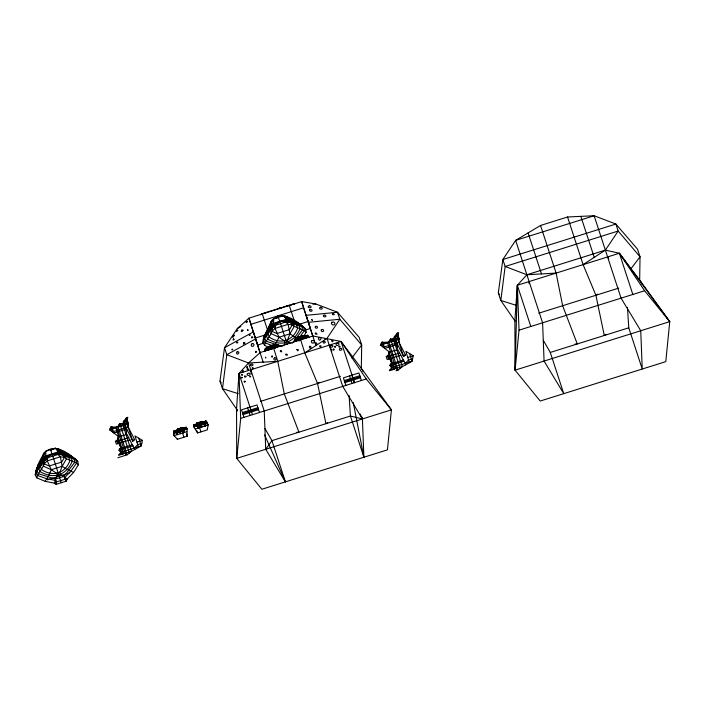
<?xml version="1.0" encoding="UTF-8"?>
<svg xmlns="http://www.w3.org/2000/svg" width="705" height="705" viewBox="0 0 705 705"><rect width="100%" height="100%" fill="white"/><g stroke="black" fill="none" stroke-linecap="round" stroke-linejoin="round"><path stroke-width="1.06" d="M178.012 432.006L177.343 429.962L177.316 432.993L176.118 433.372L175.148 431.116L175.404 430.57L176.391 431.954L177.219 434.721L177.387 429.125L182.569 427.494L182.533 428.34L186.058 427.23L187.045 428.614L183.027 430.341L183.6 432.72L184.454 429.424L187.045 428.614L187.23 436.183L177.14 439.347M186.561 428.763L186.058 427.23L187.036 429.081L173.545 433.319L174.029 435.716L177.537 439.224M277.7 344.974L277.708 344.498L274.183 345.609L274.227 344.771L269.046 346.393L268.64 349.504L269.178 349.424L269.046 346.393L271.654 347.274L271.777 348.614L271.24 348.693M361.312 369.217L361.691 345.018L359.197 337.404L337.536 312.262L315.787 303.961L301.696 301.608L248.953 318.149L237.303 328.583L224.516 347.724L219.986 381.079L222.48 388.693L237.4 410.284M639.673 279.903L640.034 256.805L637.54 249.191L615.888 224.049L594.13 215.748L567.543 216.99L540.541 225.468L515.646 240.37L502.859 259.511L498.329 292.866L500.823 300.48L515.126 321.163M515.073 370.169L517.338 285.261L526.882 274.756L605.375 250.134L619.369 253.245L640.563 281.26L669.75 321.639L665.784 361.639L540.206 401.039L515.073 370.169L514.888 320.687L517.338 285.261L619.369 253.245L669.75 321.639L515.073 370.169L519.039 330.169L517.338 285.261L530.812 326.477M43.172 455.738L43.243 454.179C53.263 441.383 69.152 453.121 77.823 461.563L78.361 464.789L73.593 472.429L67.186 479.03L66.393 481.127L56.153 484.344L54.267 483.084L45.138 481.356L36.722 477.849L35.25 474.923C36.448 467.062 40 459.219 44.618 452.954M270.94 323.269L271.011 321.709C281.031 308.913 296.92 320.652 305.591 329.103L306.129 332.319L303.485 336.567M178.7 430.402L179.264 430.05L177.387 429.125L177.528 432.156L177.343 429.962L173.782 431.081L173.545 433.319L175.66 432.006L177.528 432.156L177.404 430.817L179.995 429.997L178.964 429.451L179.008 428.614L179.995 429.997L180.119 431.345L179.581 431.425L180.41 433.716L180.956 428.005L183.564 428.878L183.688 430.226L177.528 432.156L176.99 432.236L176.973 430.543L175.148 431.116M271.654 347.274L270.658 345.891L270.623 346.728L272.562 346.12L272.606 345.274L275.214 346.155L275.338 347.494L274.677 347.609M126.38 434.5L126.68 429.01L124.018 420.876L127.164 419.889L127.825 417.272L126.451 417.704L123.243 421.898L126.521 431.936M399.603 352.993L387.794 356.704L388.993 352.271L397.215 349.75L397.505 344.375L394.844 336.241L397.999 335.254L398.651 332.637L397.285 333.068L394.069 337.263L397.347 347.301M183.6 432.72L184.437 427.741L185.75 429.019M201.454 423.723L201.789 427.01L198.299 422.568L196.695 424.762L197.303 425.952L203.842 423.811L204.979 426.005L205.076 424.287L205.578 425.82M197.488 422.815L197.391 424.357L197.99 424.357M201.048 421.696L200.96 423.238L200.255 423.643L201.251 424.621L201.789 427.01L198.739 423.247L200.687 422.639L200.238 421.951L200.255 423.643L200.687 422.639M205.058 421.264L204.97 422.806L203.463 424.022L201.859 421.449L196.677 423.07L196.695 424.762L196.677 423.07L197.18 424.613M306.481 335.474L306.393 337.016L304.886 338.224L303.282 335.65L298.1 337.281L298.118 338.973L298.726 340.162L299.228 339.907M236.545 408.9L238.995 373.474L248.539 362.969L260.189 352.535L312.932 335.985L341.026 341.458L362.22 369.473L391.407 409.852L387.442 449.852L261.863 489.252L236.73 458.382L236.545 408.9L237.224 410.997M77.823 461.563C72.095 454.549 61.89 454.84 55.554 448.177L45.649 451.288C47.129 458.885 40.793 463.123 36.678 468.34L35.25 474.923M305.591 329.103C299.801 322.194 289.702 322.291 283.322 315.708L273.417 318.819C275.796 329.173 262.26 332.478 263.018 342.454L264.49 345.38L270.094 347.724M240.687 418.382L236.73 458.382L391.407 409.852L366.274 378.99L341.026 341.458L238.995 373.474L240.687 418.382L366.274 378.99M134.743 449.499L126.988 434.306L118.828 436.862L115.673 427.212L110.888 426.869L109.583 429.812L113.893 433.02L126.68 429.01L132.831 441.26L134.664 439.612L128.151 426.948L128.477 423.89L126.451 417.704M409.376 362.758L405.842 351.275L413.245 355.734L412.081 361.268L402.344 366.644L395.963 368.371L387.442 342.277L381.713 342.233L380.409 345.177L384.719 348.385L397.505 344.375L403.657 356.615L405.49 354.976L398.977 342.313L399.303 339.255L397.285 333.068M37.867 466.719L38.317 464.269L42.185 460.057L45.243 457.615L51.509 454.258L44.582 460.259C45.102 467.362 38.096 471.522 36.722 477.849M263.67 338.418C265.494 330.557 271.777 324.626 279.277 321.788L272.35 327.79C272.87 334.901 265.864 339.061 264.49 345.38M265.776 333.439L271.011 321.709L274.368 318.343L272.086 320.237L265.785 334.214L263.018 342.454M186.058 427.23L185.732 428.843L185.248 427.486M273.108 346.816L272.606 345.274L272.747 348.305L272.086 348.429L272.562 346.12L273.232 348.155M138.55 447.393L135.007 435.91L142.419 440.378L141.256 445.904L131.518 451.288L127.147 454.831L117.832 457.748M37.294 467.679L37.735 466.005C44.882 456.073 57.026 449.737 69.125 454.602L74.201 459.122L76.061 459.81L76.581 463.035L78.361 464.789M275.347 348.261L276.087 345.009L277.4 346.296M111.795 426.613L113.893 433.02L118.828 436.862L118.167 436.906L116.959 441.339L128.768 437.638M46.601 450.812L44.318 452.698L38.766 468.508L35.761 472.456L37.25 475.382L46.415 478.651L55.413 480.422L56.409 481.956L56.153 484.344L55.395 479.039L57.308 475.778L56.929 473.531L51.236 469.724L43.269 466.075L42.873 462.815L45.384 458.188L50.24 454.663M272.086 320.237L266.534 336.047L264.683 338.347L266.129 341.264L282.229 346.296M44.318 452.698L38.026 466.675L36.916 470.817L38.361 473.734L55.395 479.039L56.409 481.956L64.878 479.294L64.781 477.479L71.055 470.914L76.581 463.035L66.508 458.788L62.075 454.769L52.884 453.826L60.11 453.571L64.895 455.897L66.508 458.788L62.181 466.287L59.669 472.667L60.621 474.738L64.04 476.324L66.393 481.127L64.878 479.294L64.04 476.324L74.756 462.313L74.201 459.122L62.075 454.769L52.884 453.826L60.11 453.571L67.971 455.518L71.408 458.268L72.254 461.396C66.041 475.637 53.166 479.435 39.938 471.53L38.766 468.508L44.582 460.259L51.509 454.258L45.384 458.188L42.326 462.083L40.458 466.498L41.507 469.556C52.514 477.259 65.362 473.443 69.865 460.665L68.905 457.571C64.164 454.531 58.374 453.729 55.554 448.177M306.129 332.319L304.34 330.575L303.829 327.349L289.843 322.3L280.652 321.357L287.878 321.101L292.663 323.436L294.276 326.318L289.949 333.817L287.437 340.198L288.389 342.269L290.954 343.458M45.649 451.288L42.185 460.057L45.208 455.994L58.744 451.746L63.617 453.333L57.431 448.583L54.452 448.345L54.091 448.997M273.417 318.819L269.953 327.587L272.976 323.524L286.512 319.277L296.893 322.141L301.969 326.653L302.524 329.843L292.408 343.106M73.593 472.429L66.764 469.266L62.181 466.287L51.236 469.724L49.068 474.817L45.138 481.356M298.823 338.453L294.523 336.796L289.949 333.817L279.004 337.254L274.677 345.573M138.753 438.254L141.256 445.904L120.766 452.328L118.969 450.169L119.586 448.724L132.531 444.661M409.579 353.619L412.081 361.268L391.592 367.693L389.803 365.534L390.411 364.088L403.357 360.026M304.357 337.016L298.03 338.99L298.541 337.968L298.1 337.281L300.709 338.162L301.317 339.343L301.819 339.096L299.722 336.77L299.977 338.206L299.413 338.567M302.974 337.448L303.538 337.087L303.282 335.659L305.265 338.021L304.269 337.034L301.678 337.854L301.661 336.162L301.678 337.854L302.674 338.832M54.267 483.084L55.413 480.422M264.842 336.056L265.336 334.919L255.289 338.065L253.43 331.87L224.516 347.724L226.799 354.703L222.48 388.693L238.167 393.637M269.671 349.275L269.002 347.23L265.433 348.349L265.203 350.588L278.687 346.358L278.695 345.882L277.708 344.498L277.382 346.111L275.338 347.494L274.571 346.234M265.203 350.588L265.433 348.349L269.178 349.424L269.002 347.23L268.64 349.504M267.794 349.777L267.054 347.847L266.807 348.393L268.631 347.821L269.134 349.354M125.243 455.43L126.495 452.857L131.518 451.288L122.423 423.449M397.329 368.221L396.078 370.786L397.973 370.195L402.344 366.644L393.249 338.814M35.911 470.887L37.074 468.517M201.859 421.449L203.463 424.022L201.859 421.449L200.96 423.238L201.551 423.238M197.118 423.758L193.593 424.868L193.611 426.551L197.541 432.949L207.244 429.9L208.169 425.009L205.869 421.017L204.97 422.806L205.56 422.806M282.22 315.875L285.199 316.122L291.376 320.863C279.462 317.752 271.557 326.723 266.534 336.047L267.697 339.07C280.934 346.975 293.809 343.176 300.013 328.927L299.176 325.807L295.739 323.049L287.094 321.445M283.639 345.758L285.076 343.309L284.697 341.061L279.004 337.254L271.037 333.606L270.641 330.345L272.35 327.79L279.277 321.788L273.152 325.728L270.086 329.614L268.226 334.029L269.275 337.087C280.282 344.789 293.13 340.982 297.633 328.195L296.673 325.111L292.54 322.573L287.878 321.101L280.652 321.357L289.843 322.3L294.276 326.318L304.34 330.575L299.44 337.572M123.736 423.405L119.753 423.546L117.885 426.516L127.147 454.831M394.562 338.77L390.579 338.911L388.719 341.872L397.973 370.195M120.766 452.328L118.555 455.351L123.666 453.747L118.167 436.906M391.592 367.693L389.38 370.715L394.5 369.112L388.993 352.271M264.974 428.552L271.936 440.643L285.41 481.867L265.732 449.279L271.936 440.643L350.429 416.02L362.405 418.955L363.895 457.237L350.429 416.02L349.107 395.558M351.848 357.973L361.691 345.018L339.828 319.25L337.536 312.262L306.173 315.32L308.032 321.524L299.228 324.282M630.852 268.896L640.034 256.805L618.17 231.037L615.888 224.049L502.859 259.511L505.141 266.49L500.823 300.48L516.509 305.424M134.276 448.089L137.669 444.705L141.775 443.419M405.569 364.864L405.111 363.454L408.495 360.07L412.601 358.783M278.008 322.203C272.359 327.226 264.031 331.465 263.52 339.986L265.018 342.912L273.161 345.82M327.719 422.542L325.939 423.705L317.558 383.485L304.763 352.835L327.032 338.347L339.828 319.25L308.455 322.308L310.315 328.504L305.732 329.94M606.062 334.329L604.282 335.492L595.901 295.272L583.105 264.622L605.375 250.134L618.17 231.037L505.141 266.49L526.882 274.756L556.113 273.091L562.643 305.706L577.28 343.961L575.113 344.084M52.152 454.064L61.273 482.731M279.92 321.603L287.235 344.41M266.746 349.636L267.31 349.275L267.054 347.847M270.35 347.68L270.914 347.318L270.658 345.891M273.919 346.56L274.483 346.199L274.227 344.771L275.214 346.155L274.183 345.609M175.096 432.368L175.66 432.006L175.404 430.57L175.906 432.112M182.26 429.292L182.833 428.931L182.569 427.494L183.564 428.878M317.558 383.485L319.409 382.366M595.901 295.272L597.752 294.152M237.303 328.583L240.854 326.459M260.418 314.738L262.198 313.681L289.2 305.203L291.244 305.115M272.086 348.429L272.562 346.12L272.747 348.305L272.623 346.966L274.483 346.199L273.417 345.027M298.118 338.973L299.977 338.206L298.911 337.025M178.964 429.451L180.912 428.843L180.436 431.152L181.088 431.037L180.965 429.697L182.833 428.931L181.758 427.75M260.127 352.87L250.804 324.353L303.547 307.803L301.696 301.608L315.893 345.591M275.849 318.413L277.567 317.876M285.446 321.251L287.517 320.599L289.191 321.621L293.218 321.841L298.391 323.216L302.665 326.186M273.152 325.728L274.994 325.146M272.35 327.79L274.298 327.182M263.406 343.22L257.572 345.053L255.712 338.849L226.799 354.703L248.539 362.969L277.761 361.312L284.3 393.919L298.938 432.174L296.77 432.297M304.393 338.382L303.732 336.338L307.292 335.219L308.711 336.937L295.219 341.167L295.016 339.07L298.541 337.968M300.224 338.312L299.722 336.77L301.317 339.343L300.163 337.457L302.11 336.849M274.492 345.979L276.078 345.476L276.58 347.019M298.418 338.47L295.016 339.07L296.329 340.356M304.78 338.171L304.278 336.637L306.102 336.065L306.367 337.677M275.294 346.129L269.054 348.085L269.178 349.424M268.041 349.231L265.45 350.041L267.31 349.275L266.243 348.103M295.827 338.814L296.312 340.171L296.638 338.567L297.81 340.356L295.034 340.762L298.726 340.162M305.688 337.422L306.12 337.748L305.67 335.73L305.688 337.422L308.711 336.937M300.118 340.489L298.92 340.868L296.823 338.973M324.987 338.99L327.032 338.347L342.727 386.375L362.405 418.955L361.718 416.867M123.243 421.898L127.402 420.594M394.069 337.263L398.228 335.959M118.881 424.93L127.896 422.101M389.715 340.295L398.722 337.466M109.945 429.001L128.266 423.256M380.77 344.366L399.101 338.62M109.583 429.812L128.477 423.89M380.409 345.177L399.303 339.255M53.236 449.261L50.654 450.072L50.522 449.579L51.976 453.87M128.151 426.948L112.518 431.857L110.888 426.869M398.977 342.313L383.344 347.221L381.713 342.233M45.243 457.615L49.385 456.311M57.678 453.712L59.749 453.059M45.384 458.188L47.226 457.615M58.268 454.152L60.11 453.571M44.582 460.259L46.53 459.651M129.958 439.849L116.307 444.132L115.338 441.18L116.686 440.502L117.735 443.692M400.784 355.214L387.133 359.497L386.173 356.545L387.512 355.858L388.561 359.056M132.364 440.334L134.664 439.612M403.198 355.699L405.49 354.976M538.743 313.205L618.779 288.098M260.401 401.418L340.436 376.311M136.911 442.106L142.419 440.378M407.737 357.461L413.245 355.734M194.906 426.146L193.593 424.868L193.796 426.966L207.288 422.727L205.869 421.017L202.309 422.136L202.969 424.172M182.833 428.711L184.428 428.208L184.93 429.742M196.995 424.269L193.778 425.274L194.28 426.807M195.408 429.01L208.169 425.009L206.301 421.343L202.309 422.136L203.842 423.811L202.855 422.427L203.357 423.961M183.644 428.851L177.404 430.817L177.387 429.125L177.889 430.658M196.607 424.789L202.846 422.833L200.96 423.238L200.238 421.951L200.74 423.493M176.391 431.954L173.791 432.773L173.782 431.081L175.66 432.006L174.593 430.825M204.265 423.212L206.856 422.401L204.97 422.806L204.247 421.519L204.979 426.005L203.877 424.657L207.631 423.485M118.969 450.169L133.104 445.736M389.803 365.534L403.93 361.101L405.111 363.454M179.308 432.368L180.506 431.989L180.418 429.468L180.921 431.002M198.695 426.287L197.497 426.657L195.215 424.357L194.888 425.97L193.611 426.551L197.805 425.705L198.599 428.005L195.215 424.357L195.902 426.305M201.886 425.282L200.687 425.661L201.189 427.195M242.397 412.531L257.907 407.666M344.287 380.568L359.806 375.695M242.74 413.588L258.25 408.715M344.63 381.617L360.149 376.752M186.781 431.716L174.029 435.716L173.527 431.627L174.029 433.161M243.058 414.575L258.576 409.702M344.957 382.603L360.475 377.739M119.075 454.61L126.495 452.857M389.9 369.975L395.963 368.371M519.039 330.169L644.617 290.768L669.75 321.639M47.438 479.841L69.936 472.782M55.395 479.039L64.04 476.324M543.317 340.339L550.279 352.43L628.772 327.807L627.45 307.345M265.424 312.694C268.834 311.68 262.057 313.743 265.468 312.738M198.801 424.102L198.299 422.568L199.894 425.141L199.286 423.952L197.391 424.357L196.677 423.07M397.215 349.75L397.823 349.671L403.93 361.101M312.72 304.111L315.787 303.961M306.983 337.008L305.67 335.73L306.173 337.263M61.423 454.09L65.459 454.302L70.623 455.686L72.544 457.386M54.073 453.465L56.171 453.641M285.049 316.519L286.891 316.721L288.257 318.607M57.281 448.979L59.132 449.191M301.669 336.162L302.163 337.695L301.669 336.162L303.538 337.087L302.471 335.906M298.612 323.912L285.199 316.122M70.844 456.382L57.431 448.583M73.329 457.809L74.897 458.655M64.781 477.479L67.186 479.03M389.557 352.148L384.719 348.385L382.621 341.969M289.2 305.203L294.646 321.885M262.198 313.681L267.644 330.354M300.163 337.457L301.819 339.096M305.265 338.021L303.732 336.338L304.886 338.224M269.848 346.137L270.914 347.318L269.054 348.085L269.046 346.393L269.539 347.935M178.198 428.869L179.264 430.05L179.008 428.614L179.511 430.156M283.322 315.708L287.517 320.599M198.599 428.005L197.497 426.657L197.999 428.199M303.282 335.65L304.269 337.034L303.282 335.659L303.785 337.193M299.722 336.779L300.709 338.153M297.625 339.951L296.638 338.567L297.325 340.506M199.286 423.952L198.299 422.568L199.894 425.141L198.739 423.247L199.409 425.291M275.214 346.155L274.227 344.771L274.73 346.305M498.329 292.866L499.554 294.655M219.986 381.079L221.211 382.868M644.617 290.768L619.369 253.245L632.843 294.47M607.595 256.937L608.75 258.744M330.407 346.957L329.253 345.159L331.896 351.037M309.054 337.686L307.724 335.554L308.226 337.087M271.002 347.353L271.777 348.614M182.912 428.966L183.688 430.226M179.352 430.085L180.119 431.345M301.687 339.149L300.832 337.713L301.335 339.246M279.004 337.254L275.029 328.433L275.629 325.225L285.728 322.053L288.133 324.318L289.949 333.817M51.236 469.724L47.261 460.894L47.861 457.695L57.969 454.522L60.366 456.787L62.181 466.287M391.874 363.63L388.155 355.355M121.04 448.265L117.33 439.99M304.278 336.637L304.957 338.118M196.387 426.146L194.888 425.97L194.404 424.613M360.185 414.02L362.405 418.955M264.595 434.914L285.41 481.867M640.563 281.26L641.779 284.115M276.898 344.754L277.382 346.111L278.695 345.882L276.096 347.168L276.087 345.009L276.589 346.543M279.744 321.401L278.29 317.109L278.422 317.602M628.772 327.807L642.237 369.023L640.748 330.742L621.07 298.162L594.13 215.748L515.646 240.37L542.586 322.784L544.075 361.066L563.753 393.646L550.279 352.43M580.841 216.373L594.245 257.378M567.543 216.99L583.105 264.622M540.541 225.468L556.113 273.091M528.089 232.914L541.493 273.928M396.351 334.276L403.657 356.615M390.579 338.911L400.211 368.38M388.614 353.663L393.743 369.349M390.411 364.088L392.28 369.808M362.22 369.473L362.908 371.57M361.383 380.524L358.915 372.98L343.406 377.854L345.864 385.388M341.026 341.458L354.5 382.683M351.901 375.183L354.359 382.727M349.557 375.924L352.015 383.458M303.547 307.803L312.87 336.329M298.1 337.281L298.603 338.814M295.016 339.07L295.518 340.612M277.805 315.884L278.272 317.338M272.571 348.27L272.068 346.737L272.156 349.266M265.433 348.349L265.935 349.892M265.688 350.438L265.186 348.896L265.212 351.442M248.539 362.969L264.234 410.997L265.732 449.279M259.484 412.487L257.025 404.952L241.507 409.817L243.965 417.36M238.995 373.474L252.46 414.69M247.658 407.887L250.116 415.43M206.301 421.343L206.803 422.885M205.869 421.017L206.371 422.551M204.75 423.062L204.247 421.519L204.697 423.546M201.859 421.449L202.361 422.982M196.801 430.676L197.541 432.949M193.593 424.868L194.095 426.402M184.939 429.274L184.437 427.741L184.446 429.9M187.23 436.183L186.49 433.91L186.622 436.369M180.965 429.697L180.956 428.005L181.458 429.539M181.582 430.887L180.912 428.843L181.088 431.037L180.956 428.005M173.782 431.081L174.285 432.614M125.525 418.911L132.831 441.26M119.753 423.546L129.385 453.015M116.607 426.913L125.138 453.007M117.788 438.298L122.908 453.985M119.586 448.724L121.454 454.443M300.691 339.828L304.763 352.835M273.69 348.305L277.761 361.312M263.15 362.141L248.953 318.149L250.804 324.353M199.039 425.697L200.89 431.892M182.031 431.028L183.882 437.232M50.522 449.579L50.831 450.61M353.275 402.608L363.895 457.237M251.562 374.002L250.768 369.781L250.786 371.94M353.267 378.911L353.452 379.942M268.631 347.821L268.966 350.262M272.606 345.274L272.623 346.966M529.111 281.568L529.129 283.727M309.698 309.848L309.662 310.79L310.808 311.363L311.998 310.993L312.033 310.05L310.879 309.477L309.698 309.848M232.65 336.734L232.632 337.246L233.478 336.673L234.368 335.078L232.65 336.734M236.739 331.138L237.717 330.196L236.739 331.138M296.92 349.495L297.536 350.764L298.268 350.411L298.33 349.601L296.92 349.495M321.304 329.808L321.216 330.962L322.335 331.694L323.533 331.271L323.621 330.116L322.502 329.385L321.304 329.808M280.467 350.738L280.29 351.531L281.665 351.839L281.242 350.491L280.467 350.738M315.955 343.035L316.201 343.925L316.695 343.732L316.818 343.176L315.955 343.035M318.775 337.88L318.449 339.299L319.4 340.198L320.687 339.678L321.013 338.259L320.052 337.36L318.775 337.88M286.019 354.157L285.816 354.95L287.182 355.294L287.384 354.509L286.019 354.157M246.204 321.515L245.983 322.3L246.574 322.643L247.605 321.418L246.204 321.515M315.443 326.389L315.144 327.402L316.034 328.222L317.224 328.019L317.523 326.997L316.633 326.186L315.443 326.389M331.852 322.238L331.403 323.771L332.734 324.987L334.523 324.688L334.972 323.154L333.641 321.929L331.852 322.238M241.436 377.36L241.683 378.118L242.458 377.457L241.436 377.36M244.776 376.109L244.512 376.814L245.146 377.237L246.309 376.25L244.776 376.109M244.186 381.308L244.512 382.286L245.516 381.431L244.186 381.308M250.777 364.326L250.398 365.34L251.315 365.957L252.61 365.551L252.989 364.529L252.073 363.921L250.777 364.326M247.57 373.579L247.12 374.804L248.213 375.545L249.764 375.051L250.222 373.835L249.121 373.095L247.57 373.579M252.267 367.931L252.575 368.856L253.518 368.045L252.267 367.931M319.867 345.979L320.185 346.957L321.189 346.102L319.867 345.979M241.63 330.231L241.251 331.147L241.833 331.658L243.181 330.337L242.59 329.825L241.63 330.231M311.592 319.585L312.438 320.281L311.592 319.585M323.745 315.223L323.348 316.104L324.282 316.862L325.604 316.739L325.992 315.849L325.067 315.091L323.745 315.223M307.292 335.219L306.393 337.016L308.279 336.602L307.292 335.219M312.024 340.541L311.302 341.881L312.13 343.106L313.681 342.982L314.404 341.652L313.575 340.427L312.024 340.541M255.88 351.328L255.677 352.615L256.638 351.751L255.88 351.328M236.748 342.084L236.378 342.762L237.462 342.982L237.832 342.313L236.748 342.084M237.092 351.865L236.439 353.038L237.03 354.051L238.281 353.884L238.942 352.712L238.343 351.707L237.092 351.865M64.49 457.404L61.793 462.022L49.121 466.005L44.186 463.775L47.261 460.894L60.366 456.787L64.49 457.404M292.258 324.935L289.561 329.561L276.889 333.536L271.945 331.306L275.029 328.433L288.133 324.318L292.258 324.935M252.011 343.688L251.103 345.027L251.685 346.322L253.174 346.278L254.082 344.93L253.5 343.635L252.011 343.688M233.417 338.911L233.082 340.092L234.298 339.422L233.417 338.911M247.693 329.825L247.473 330.619L248.283 330.169L247.693 329.825M232.183 349.213L231.971 349.997L232.773 349.557L232.183 349.213M249.579 334.611L249.314 335.571L250.301 335.025L249.579 334.611M243.763 342.674L243.331 344.243L244.943 343.361L244.697 342.604L243.763 342.674M251.967 336.84L251.641 338.021L252.848 337.36L251.967 336.84M265.591 357.294L265.767 357.858L265.591 357.294M274.703 357.699L273.804 358.528L274.069 359.753L275.232 360.149L276.14 359.321L275.875 358.096L274.703 357.699M247.041 366.856L246.724 367.71L247.332 367.763L247.649 366.917L247.041 366.856M242.652 370.76L242.212 371.94L243.066 372.02L243.507 370.839L242.652 370.76M247.605 368.583L247.023 369.076L247.975 369.72L248.557 369.226L247.605 368.583M241.938 374.637L241.551 374.963L242.185 375.386L242.45 374.681L241.938 374.637M250.108 376.258L249.729 376.585L250.354 377.008L250.742 376.681L250.108 376.258M323.921 341.396L323.066 342.128L323.339 342.956L324.467 343.062L325.322 342.339L325.049 341.502L323.921 341.396M332.187 340.55L331.614 341.044L332.557 341.687L333.139 341.194L332.187 340.55M331.315 345.274L330.354 346.093L330.663 347.036L331.932 347.151L332.901 346.331L332.593 345.388L331.315 345.274M337.157 343.229L335.994 344.216L336.364 345.344L337.898 345.494L339.052 344.507L338.682 343.379L337.157 343.229M334.901 346.331L334.329 346.825L335.272 347.459L335.668 346.402L334.901 346.331M333.447 349.134L332.866 349.627L333.817 350.262L334.214 349.204L333.447 349.134M339.343 346.234L338.761 346.728L339.713 347.362L340.11 346.305L339.343 346.234M340.312 348.34L339.308 349.195L339.625 350.182L340.964 350.306L341.969 349.451L341.652 348.464L340.312 348.34M310.085 346.243L309.345 346.763L309.425 347.697L310.244 348.111L310.984 347.591L310.905 346.657L310.085 346.243M309.319 305.75L308.208 306.402L308.561 307.468L310.015 307.873L311.125 307.213L310.773 306.155L309.319 305.75M320.572 307.221L319.524 307.847L319.85 308.852L321.242 309.239L322.291 308.614L321.965 307.609L320.572 307.221M333.139 313.531L332.355 313.998L332.601 314.747L334.417 314.571L333.139 313.531M272.104 356.034L271.645 356.836L272.112 357.109L272.571 356.845L272.104 356.034M286.151 306.331L288.142 305.723L286.151 306.331M292.716 304.269L292.302 304.437L295.201 303.511L292.716 304.269M279.682 308.208L279.021 308.455L282.115 307.477L279.682 308.208M315.911 333.033L315.205 333.271L315.452 334.029L317.109 334.302L315.911 333.033M183.071 429.037L182.577 427.503L183.071 429.037"/></g></svg>
